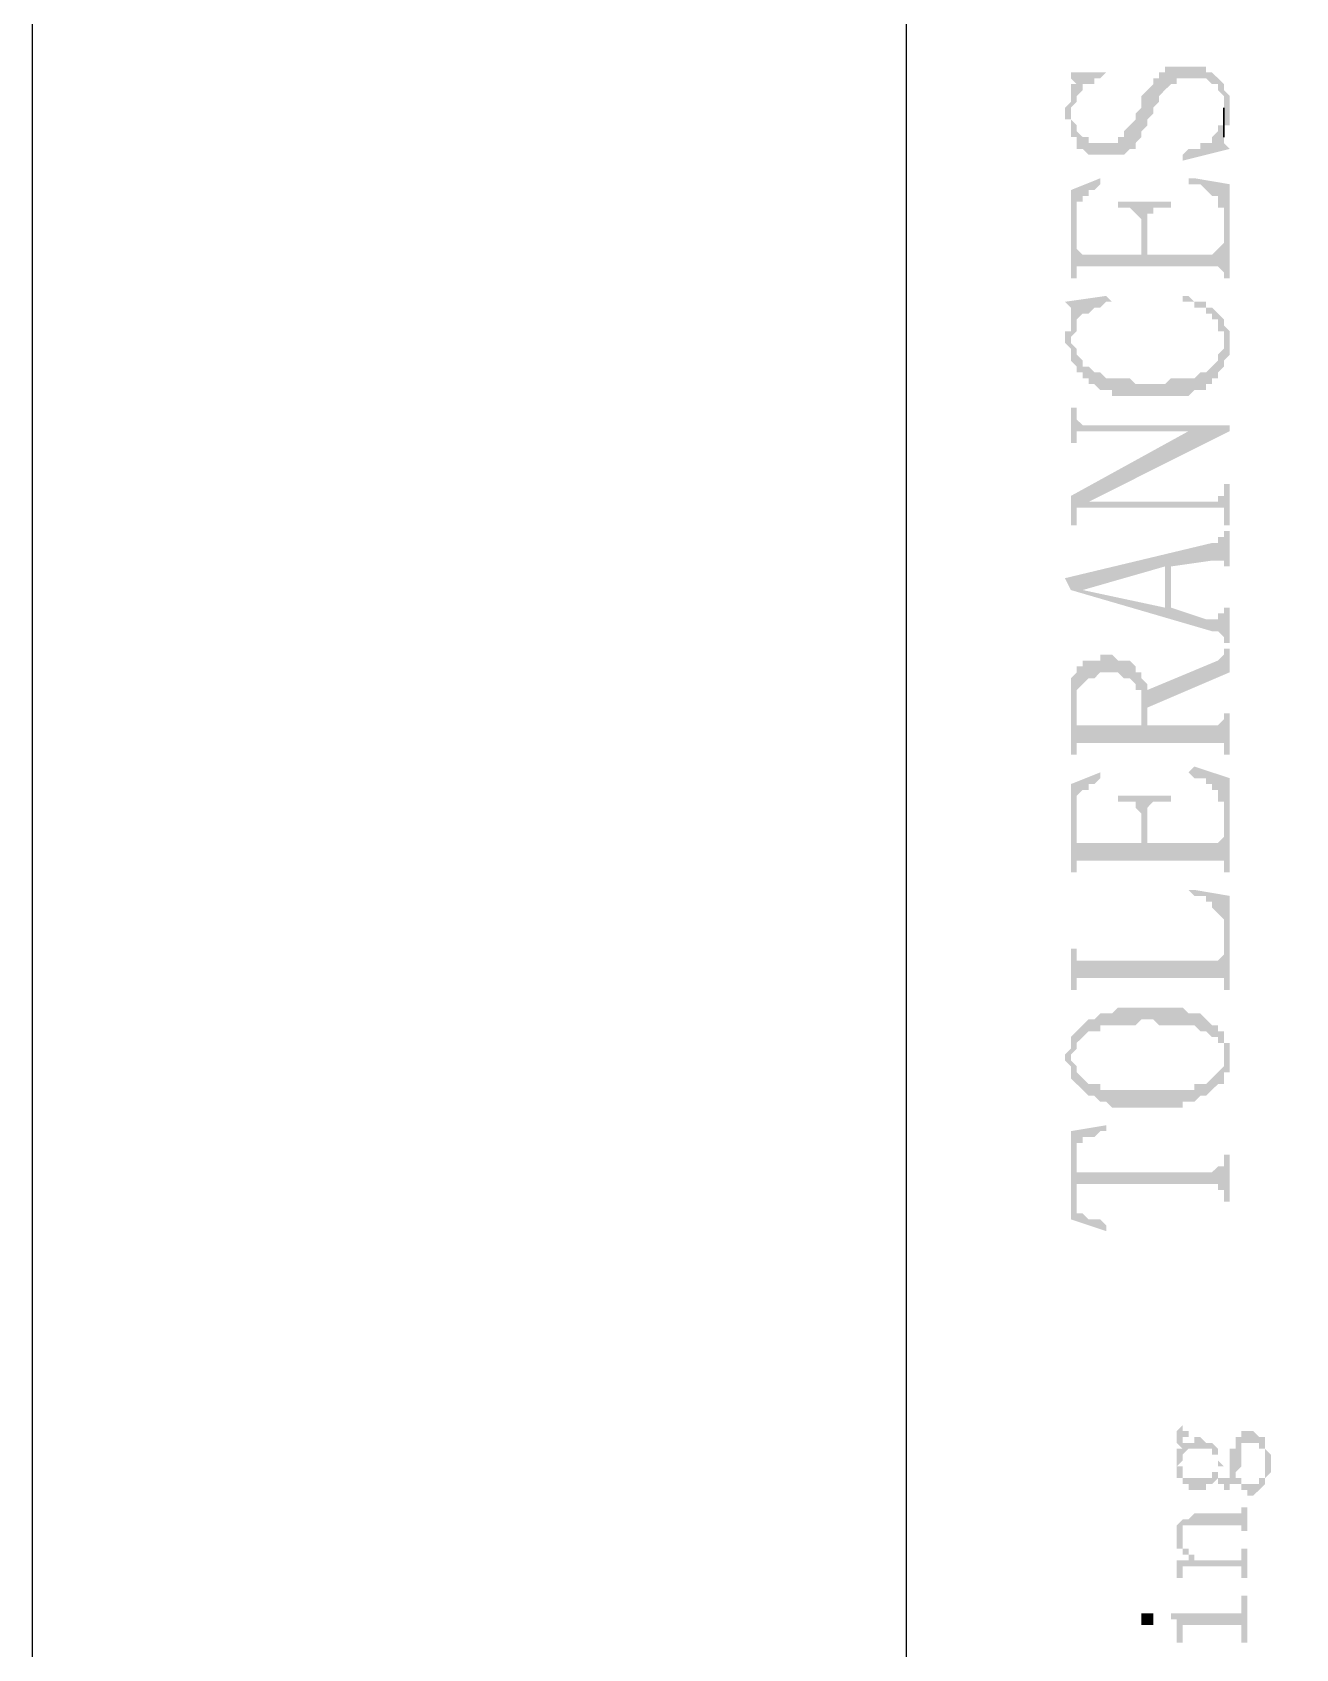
# Model space of a CAD drawing. Header units: inches. Extents: x 3613 to 8393, y -2205 to -794.
# Drawn here: x 3613.22 to 3622.92, y -1172.5 to -1160.09 of the extents above; entities that cross this region are included whole.
import ezdxf

# ---------------------------------------------------------------- set-up
doc = ezdxf.new("R2010")
doc.units = ezdxf.units.IN
doc.header["$MEASUREMENT"] = 0

msp = doc.modelspace()

# ---------------------------------------------------------------- hatches: boundary and pattern name
at = {"transparency": 33554559}
for points in [[(3621.146, -1160.716), (3621.146, -1160.761), (3621.191, -1160.761), (3621.191, -1160.896), (3621.236, -1160.896), (3621.236, -1160.987), (3621.282, -1160.987), (3621.327, -1161.032), (3621.598, -1161.032), (3621.643, -1160.987), (3621.688, -1160.987), (3621.688, -1160.942), (3621.688, -1160.942), (3621.733, -1160.896), (3621.733, -1160.851), (3621.733, -1160.851), (3621.778, -1160.806), (3621.778, -1160.761), (3621.823, -1160.716), (3621.823, -1160.671), (3621.868, -1160.626), (3621.868, -1160.581), (3621.913, -1160.535), (3621.913, -1160.535), (3621.959, -1160.49), (3622.004, -1160.49), (3622.004, -1160.445), (3622.229, -1160.445), (3622.274, -1160.49), (3622.32, -1160.49), (3622.32, -1160.535), (3622.365, -1160.581), (3622.365, -1160.851), (3622.365, -1160.806), (3622.41, -1160.806), (3622.41, -1160.671), (3622.41, -1160.581), (3622.41, -1160.581), (3622.365, -1160.535), (3622.365, -1160.49), (3622.365, -1160.49), (3622.32, -1160.445), (3622.32, -1160.445), (3622.274, -1160.4), (3622.229, -1160.4), (3622.229, -1160.355), (3621.913, -1160.355), (3621.913, -1160.4), (3621.868, -1160.4), (3621.868, -1160.445), (3621.823, -1160.445), (3621.823, -1160.49), (3621.778, -1160.535), (3621.778, -1160.535), (3621.733, -1160.581), (3621.733, -1160.671), (3621.688, -1160.716), (3621.688, -1160.761), (3621.643, -1160.806), (3621.643, -1160.806), (3621.598, -1160.851), (3621.598, -1160.896), (3621.552, -1160.896), (3621.552, -1160.942), (3621.327, -1160.942), (3621.327, -1160.896), (3621.282, -1160.896), (3621.236, -1160.851), (3621.236, -1160.806), (3621.191, -1160.761), (3621.191, -1160.535), (3621.191, -1160.581), (3621.191, -1160.626), (3621.146, -1160.671)], [(3621.146, -1160.4), (3621.191, -1160.4), (3621.191, -1160.445), (3621.191, -1160.445), (3621.236, -1160.49), (3621.236, -1160.626), (3621.236, -1160.581), (3621.282, -1160.535), (3621.282, -1160.49), (3621.372, -1160.49), (3621.372, -1160.445), (3621.417, -1160.445), (3621.462, -1160.4), (3621.462, -1160.4)], [(3621.191, -1160.535), (3621.191, -1160.716), (3621.191, -1160.671), (3621.236, -1160.626), (3621.236, -1160.49), (3621.191, -1160.49)], [(3622.049, -1161.032), (3622.049, -1161.077), (3622.41, -1160.987), (3622.41, -1160.987), (3622.365, -1160.942), (3622.365, -1160.761), (3622.365, -1160.806), (3622.32, -1160.806), (3622.32, -1160.851), (3622.274, -1160.896), (3622.274, -1160.942), (3622.184, -1160.942), (3622.184, -1160.987), (3622.094, -1160.987)], [(3621.191, -1161.303), (3621.191, -1161.98), (3621.236, -1161.98), (3621.236, -1161.528), (3621.236, -1161.393), (3621.282, -1161.393), (3621.282, -1161.348), (3621.327, -1161.348), (3621.327, -1161.303), (3621.372, -1161.303), (3621.417, -1161.258), (3621.417, -1161.212)], [(3622.094, -1161.212), (3622.094, -1161.258), (3622.184, -1161.258), (3622.229, -1161.303), (3622.229, -1161.303), (3622.274, -1161.348), (3622.32, -1161.348), (3622.32, -1161.438), (3622.365, -1161.438), (3622.365, -1161.98), (3622.41, -1161.98), (3622.41, -1161.258), (3622.139, -1161.212)], [(3621.552, -1161.393), (3621.552, -1161.438), (3621.643, -1161.438), (3621.688, -1161.483), (3621.688, -1161.483), (3621.733, -1161.528), (3621.733, -1161.799), (3621.778, -1161.573), (3621.778, -1161.483), (3621.823, -1161.483), (3621.823, -1161.438), (3621.959, -1161.438), (3621.959, -1161.393)], [(3621.236, -1161.98), (3621.236, -1161.889), (3622.32, -1161.889), (3622.365, -1161.935), (3622.365, -1161.709), (3622.365, -1161.709), (3622.32, -1161.754), (3622.32, -1161.754), (3622.274, -1161.799), (3621.778, -1161.799), (3621.778, -1161.573), (3621.733, -1161.799), (3621.282, -1161.799), (3621.236, -1161.754), (3621.236, -1161.528)], [(3621.146, -1162.16), (3621.191, -1162.205), (3621.191, -1162.611), (3621.191, -1162.431), (3621.236, -1162.386), (3621.236, -1162.341), (3621.236, -1162.296), (3621.282, -1162.25), (3621.327, -1162.25), (3621.372, -1162.205), (3621.417, -1162.205), (3621.462, -1162.16), (3621.507, -1162.16), (3621.462, -1162.115)], [(3622.049, -1162.16), (3622.139, -1162.16), (3622.139, -1162.205), (3622.229, -1162.205), (3622.229, -1162.25), (3622.274, -1162.25), (3622.274, -1162.296), (3622.32, -1162.296), (3622.32, -1162.386), (3622.365, -1162.386), (3622.365, -1162.476), (3622.365, -1162.296), (3622.32, -1162.25), (3622.32, -1162.25), (3622.274, -1162.205), (3622.229, -1162.205), (3622.229, -1162.16), (3622.139, -1162.16), (3622.094, -1162.115), (3622.049, -1162.115)], [(3621.146, -1162.431), (3621.146, -1162.476), (3621.146, -1162.476), (3621.191, -1162.521), (3621.191, -1162.611), (3621.191, -1162.25), (3621.191, -1162.386), (3621.146, -1162.386)], [(3621.191, -1162.611), (3621.236, -1162.657), (3621.236, -1162.702), (3621.282, -1162.702), (3621.282, -1162.747), (3621.327, -1162.747), (3621.327, -1162.792), (3621.372, -1162.792), (3621.417, -1162.837), (3621.507, -1162.837), (3621.507, -1162.882), (3622.094, -1162.882), (3622.139, -1162.837), (3622.229, -1162.837), (3622.229, -1162.792), (3622.274, -1162.792), (3622.274, -1162.747), (3622.32, -1162.747), (3622.32, -1162.702), (3622.365, -1162.657), (3622.365, -1162.611), (3622.41, -1162.566), (3622.41, -1162.476), (3622.41, -1162.386), (3622.41, -1162.386), (3622.365, -1162.341), (3622.365, -1162.296), (3622.365, -1162.476), (3622.365, -1162.521), (3622.32, -1162.566), (3622.32, -1162.611), (3622.32, -1162.611), (3622.274, -1162.657), (3622.274, -1162.657), (3622.229, -1162.702), (3622.184, -1162.702), (3622.139, -1162.747), (3621.959, -1162.747), (3621.913, -1162.792), (3621.688, -1162.792), (3621.643, -1162.747), (3621.462, -1162.747), (3621.417, -1162.702), (3621.372, -1162.702), (3621.327, -1162.657), (3621.282, -1162.657), (3621.282, -1162.611), (3621.236, -1162.566), (3621.236, -1162.521), (3621.191, -1162.476), (3621.191, -1162.476)], [(3621.191, -1162.973), (3621.191, -1163.243), (3621.236, -1163.243), (3621.236, -1163.198), (3621.236, -1163.153), (3622.41, -1163.153), (3622.41, -1163.108), (3621.282, -1163.108), (3621.236, -1163.063), (3621.236, -1162.973)], [(3621.191, -1163.65), (3621.191, -1163.875), (3621.236, -1163.875), (3621.236, -1163.785), (3621.236, -1163.74), (3621.282, -1163.74), (3621.327, -1163.695), (3622.41, -1163.153), (3622.094, -1163.153)], [(3621.282, -1163.74), (3622.365, -1163.74), (3622.365, -1163.875), (3622.41, -1163.875), (3622.41, -1163.559), (3622.365, -1163.559), (3622.365, -1163.65), (3622.32, -1163.65), (3622.32, -1163.695), (3621.327, -1163.695)], [(3621.146, -1164.281), (3621.191, -1164.372), (3621.282, -1164.372), (3621.913, -1164.191), (3621.913, -1164.507), (3621.959, -1164.191), (3622.274, -1164.146), (3622.365, -1164.146), (3622.365, -1164.191), (3622.41, -1164.191), (3622.41, -1163.92), (3622.365, -1163.92), (3622.365, -1163.965), (3622.32, -1163.965), (3622.32, -1164.011), (3622.274, -1164.011)], [(3621.191, -1164.372), (3622.274, -1164.688), (3622.32, -1164.688), (3622.365, -1164.733), (3622.365, -1164.778), (3622.41, -1164.778), (3622.41, -1164.507), (3622.365, -1164.507), (3622.365, -1164.552), (3622.32, -1164.552), (3622.32, -1164.597), (3622.229, -1164.597), (3621.959, -1164.507), (3621.959, -1164.191), (3621.913, -1164.507), (3621.282, -1164.372), (3621.282, -1164.372)], [(3621.191, -1165.229), (3621.191, -1165.635), (3621.236, -1165.635), (3621.236, -1165.184), (3621.236, -1165.139), (3621.282, -1165.094), (3621.282, -1165.094), (3621.327, -1165.049), (3621.372, -1165.049), (3621.417, -1165.003), (3621.552, -1165.003), (3621.598, -1165.049), (3621.643, -1165.049), (3621.688, -1165.094), (3621.688, -1165.139), (3621.733, -1165.139), (3621.733, -1165.41), (3621.733, -1165.003), (3621.688, -1165.003), (3621.688, -1164.958), (3621.688, -1164.958), (3621.643, -1164.913), (3621.552, -1164.913), (3621.507, -1164.868), (3621.417, -1164.868), (3621.417, -1164.913), (3621.282, -1164.913), (3621.282, -1164.958), (3621.236, -1164.958), (3621.236, -1165.003), (3621.236, -1165.003), (3621.191, -1165.049), (3621.191, -1165.094), (3621.191, -1165.184)], [(3621.778, -1165.139), (3621.778, -1165.274), (3622.41, -1165.003), (3622.41, -1164.823), (3622.365, -1164.823), (3622.365, -1164.868), (3622.365, -1164.868), (3622.32, -1164.913), (3622.32, -1164.913)], [(3621.236, -1165.59), (3621.236, -1165.545), (3622.365, -1165.545), (3622.365, -1165.635), (3622.41, -1165.635), (3622.41, -1165.319), (3622.365, -1165.319), (3622.365, -1165.365), (3622.365, -1165.365), (3622.32, -1165.41), (3621.778, -1165.41), (3621.778, -1165.139), (3621.778, -1165.094), (3621.733, -1165.049), (3621.733, -1165.41), (3621.236, -1165.41), (3621.236, -1165.365), (3621.236, -1165.274)], [(3622.094, -1165.771), (3622.094, -1165.771), (3622.139, -1165.816), (3622.229, -1165.816), (3622.229, -1165.861), (3622.274, -1165.861), (3622.274, -1165.906), (3622.32, -1165.906), (3622.32, -1165.996), (3622.365, -1165.996), (3622.365, -1166.538), (3622.41, -1166.538), (3622.41, -1165.816), (3622.139, -1165.726)], [(3621.191, -1165.861), (3621.191, -1166.538), (3621.236, -1166.538), (3621.236, -1166.042), (3621.236, -1165.951), (3621.282, -1165.906), (3621.327, -1165.906), (3621.327, -1165.861), (3621.372, -1165.861), (3621.417, -1165.816), (3621.417, -1165.771)], [(3621.552, -1165.951), (3621.552, -1165.996), (3621.688, -1165.996), (3621.688, -1166.042), (3621.688, -1166.042), (3621.733, -1166.087), (3621.733, -1166.312), (3621.778, -1166.132), (3621.778, -1166.042), (3621.823, -1165.996), (3621.959, -1165.996), (3621.959, -1165.951)], [(3621.236, -1166.493), (3621.236, -1166.448), (3622.365, -1166.448), (3622.365, -1166.493), (3622.365, -1166.267), (3622.365, -1166.267), (3622.32, -1166.312), (3621.778, -1166.312), (3621.778, -1166.132), (3621.733, -1166.312), (3621.236, -1166.312), (3621.236, -1166.087)], [(3622.094, -1166.673), (3622.094, -1166.673), (3622.139, -1166.719), (3622.229, -1166.719), (3622.229, -1166.764), (3622.274, -1166.764), (3622.274, -1166.809), (3622.274, -1166.809), (3622.32, -1166.854), (3622.32, -1166.854), (3622.365, -1166.899), (3622.365, -1167.441), (3622.41, -1167.441), (3622.41, -1166.719), (3622.139, -1166.673)], [(3621.191, -1167.125), (3621.191, -1167.441), (3621.236, -1167.441), (3621.236, -1167.395), (3621.236, -1167.35), (3622.365, -1167.35), (3622.365, -1167.395), (3622.365, -1167.17), (3622.365, -1167.17), (3622.32, -1167.215), (3621.236, -1167.215), (3621.236, -1167.125)], [(3621.191, -1167.802), (3621.191, -1167.937), (3621.191, -1167.937), (3621.236, -1167.892), (3621.236, -1167.847), (3621.236, -1167.847), (3621.282, -1167.802), (3621.282, -1167.802), (3621.327, -1167.757), (3621.417, -1167.757), (3621.417, -1167.711), (3621.688, -1167.711), (3621.733, -1167.666), (3621.823, -1167.666), (3621.868, -1167.711), (3622.139, -1167.711), (3622.184, -1167.757), (3622.229, -1167.757), (3622.274, -1167.802), (3622.32, -1167.802), (3622.32, -1167.847), (3622.365, -1167.847), (3622.365, -1167.937), (3622.365, -1167.757), (3622.32, -1167.757), (3622.32, -1167.711), (3622.274, -1167.711), (3622.229, -1167.666), (3622.229, -1167.666), (3622.184, -1167.621), (3622.094, -1167.621), (3622.049, -1167.576), (3621.552, -1167.576), (3621.507, -1167.621), (3621.417, -1167.621), (3621.372, -1167.666), (3621.327, -1167.666), (3621.282, -1167.711), (3621.282, -1167.711), (3621.236, -1167.757), (3621.236, -1167.757)], [(3621.146, -1167.937), (3621.146, -1167.982), (3621.191, -1168.027), (3621.191, -1168.072), (3621.191, -1168.118), (3621.236, -1168.163), (3621.236, -1168.163), (3621.282, -1168.208), (3621.282, -1168.208), (3621.327, -1168.253), (3621.372, -1168.253), (3621.417, -1168.298), (3621.462, -1168.298), (3621.507, -1168.343), (3622.049, -1168.343), (3622.049, -1168.298), (3622.139, -1168.298), (3622.184, -1168.253), (3622.229, -1168.253), (3622.274, -1168.208), (3622.274, -1168.208), (3622.32, -1168.163), (3622.365, -1168.163), (3622.365, -1168.072), (3622.41, -1168.072), (3622.41, -1167.937), (3622.41, -1167.847), (3622.365, -1167.847), (3622.365, -1167.802), (3622.365, -1167.982), (3622.365, -1168.027), (3622.32, -1168.072), (3622.32, -1168.072), (3622.274, -1168.118), (3622.274, -1168.118), (3622.229, -1168.163), (3622.139, -1168.163), (3622.139, -1168.208), (3621.417, -1168.208), (3621.417, -1168.163), (3621.327, -1168.163), (3621.282, -1168.118), (3621.282, -1168.118), (3621.236, -1168.072), (3621.236, -1168.027), (3621.236, -1168.027), (3621.191, -1167.982), (3621.191, -1167.802), (3621.191, -1167.847), (3621.191, -1167.892)], [(3621.191, -1168.524), (3621.236, -1168.749), (3621.236, -1168.614), (3621.282, -1168.614), (3621.282, -1168.569), (3621.372, -1168.569), (3621.417, -1168.524), (3621.462, -1168.524), (3621.462, -1168.479)], [(3621.191, -1168.524), (3621.191, -1169.201), (3621.462, -1169.291), (3621.462, -1169.246), (3621.462, -1169.246), (3621.417, -1169.201), (3621.327, -1169.201), (3621.282, -1169.156), (3621.236, -1169.156), (3621.236, -1169.065), (3621.236, -1168.749)], [(3621.236, -1168.749), (3621.236, -1169.02), (3621.236, -1168.93), (3622.32, -1168.93), (3622.32, -1168.975), (3622.365, -1168.975), (3622.365, -1169.065), (3622.41, -1169.065), (3622.41, -1168.704), (3622.365, -1168.704), (3622.365, -1168.795), (3622.32, -1168.795), (3622.274, -1168.84), (3621.236, -1168.84), (3621.236, -1168.795), (3621.236, -1168.795)], [(3622.004, -1170.826), (3622.004, -1170.871), (3622.004, -1170.916), (3622.004, -1170.916), (3622.049, -1170.961), (3622.049, -1170.871), (3622.094, -1170.871), (3622.094, -1170.826), (3622.049, -1170.826), (3622.049, -1170.78), (3622.049, -1170.78), (3622.004, -1170.826)], [(3622.455, -1170.871), (3622.455, -1171.187), (3622.455, -1171.141), (3622.455, -1171.141), (3622.5, -1171.096), (3622.5, -1171.051), (3622.5, -1171.006), (3622.5, -1170.961), (3622.5, -1170.916), (3622.636, -1170.916), (3622.636, -1170.961), (3622.681, -1170.961), (3622.681, -1171.006), (3622.681, -1171.051), (3622.681, -1170.916), (3622.681, -1170.871), (3622.636, -1170.871), (3622.59, -1170.826), (3622.5, -1170.826), (3622.5, -1170.871)], [(3622.004, -1171.187), (3622.049, -1171.187), (3622.049, -1171.232), (3622.094, -1171.232), (3622.094, -1171.277), (3622.229, -1171.277), (3622.229, -1171.232), (3622.274, -1171.232), (3622.32, -1171.187), (3622.32, -1171.232), (3622.365, -1171.232), (3622.365, -1171.277), (3622.41, -1171.277), (3622.41, -1171.232), (3622.455, -1171.232), (3622.455, -1171.187), (3622.455, -1171.232), (3622.5, -1171.232), (3622.5, -1171.277), (3622.545, -1171.277), (3622.545, -1171.322), (3622.59, -1171.322), (3622.636, -1171.277), (3622.636, -1171.277), (3622.681, -1171.232), (3622.681, -1171.187), (3622.681, -1171.187), (3622.726, -1171.141), (3622.726, -1171.096), (3622.726, -1171.006), (3622.726, -1171.006), (3622.681, -1170.961), (3622.681, -1170.916), (3622.681, -1171.096), (3622.681, -1171.141), (3622.681, -1171.187), (3622.636, -1171.187), (3622.636, -1171.232), (3622.5, -1171.232), (3622.5, -1171.187), (3622.455, -1171.187), (3622.455, -1170.871), (3622.455, -1170.916), (3622.455, -1170.961), (3622.41, -1170.961), (3622.41, -1171.051), (3622.41, -1171.141), (3622.41, -1171.187), (3622.32, -1171.187), (3622.32, -1171.096), (3622.32, -1171.141), (3622.274, -1171.141), (3622.274, -1171.187), (3622.049, -1171.187), (3622.049, -1171.141), (3622.049, -1171.096), (3622.004, -1171.096)], [(3622.004, -1171.096), (3622.004, -1171.141), (3622.004, -1171.187), (3622.004, -1171.096), (3622.004, -1171.096), (3622.049, -1171.051), (3622.049, -1171.006), (3622.049, -1171.006), (3622.094, -1170.961), (3622.274, -1170.961), (3622.274, -1171.006), (3622.32, -1171.006), (3622.32, -1171.051), (3622.32, -1171.187), (3622.32, -1171.141), (3622.32, -1171.096), (3622.365, -1171.096), (3622.32, -1171.051), (3622.32, -1171.006), (3622.32, -1170.961), (3622.32, -1170.961), (3622.274, -1170.916), (3622.229, -1170.916), (3622.184, -1170.871), (3622.139, -1170.871), (3622.139, -1170.916), (3622.049, -1170.916), (3622.049, -1170.871), (3622.049, -1170.961), (3622.004, -1170.961), (3622.004, -1171.006), (3622.004, -1171.051), (3622.004, -1171.051)], [(3622.049, -1171.503), (3622.049, -1171.638), (3622.049, -1171.593), (3622.049, -1171.548), (3622.5, -1171.548), (3622.5, -1171.593), (3622.545, -1171.593), (3622.545, -1171.412), (3622.5, -1171.412), (3622.5, -1171.457), (3622.139, -1171.457), (3622.094, -1171.503)], [(3622.004, -1171.638), (3622.004, -1171.683), (3622.004, -1171.728), (3622.049, -1171.728), (3622.049, -1171.773), (3622.094, -1171.773), (3622.094, -1171.818), (3622.094, -1171.773), (3622.094, -1171.728), (3622.049, -1171.728), (3622.049, -1171.683), (3622.049, -1171.638), (3622.049, -1171.503), (3622.004, -1171.548), (3622.004, -1171.593), (3622.004, -1171.593)], [(3622.004, -1171.818), (3622.004, -1171.864), (3622.004, -1171.954), (3622.049, -1171.954), (3622.049, -1171.864), (3622.5, -1171.864), (3622.5, -1171.909), (3622.5, -1171.954), (3622.545, -1171.954), (3622.545, -1171.728), (3622.5, -1171.728), (3622.5, -1171.773), (3622.5, -1171.818), (3622.139, -1171.818), (3622.139, -1171.773), (3622.094, -1171.773), (3622.094, -1171.818)], [(3621.959, -1172.225), (3621.959, -1172.27), (3622.004, -1172.27), (3622.004, -1172.315), (3622.004, -1172.36), (3622.004, -1172.45), (3622.049, -1172.45), (3622.049, -1172.36), (3622.049, -1172.315), (3622.5, -1172.315), (3622.5, -1172.45), (3622.545, -1172.45), (3622.545, -1172.089), (3622.5, -1172.089), (3622.5, -1172.225), (3622.455, -1172.225)], [(3621.733, -1172.27), (3621.733, -1172.315), (3621.823, -1172.315), (3621.823, -1172.27), (3621.823, -1172.225), (3621.733, -1172.225)]]:
    msp.add_hatch(color=256, dxfattribs=at).paths.add_polyline_path(points)

# ---------------------------------------------------------------- linework, layer by layer
msp.add_line((3619.928, -894.646), (3619.928, -1181.386))
for points in [[(4033.221, -1185.646), (4033.221, -888.646), (3613.221, -888.646), (3613.221, -1185.646)], [(3622.365, -1160.761), (3622.365, -1160.896), (3622.365, -1160.671), (3622.365, -1160.716)]]:
    msp.add_lwpolyline(points, close=True)

doc.saveas('drawing.dxf')
